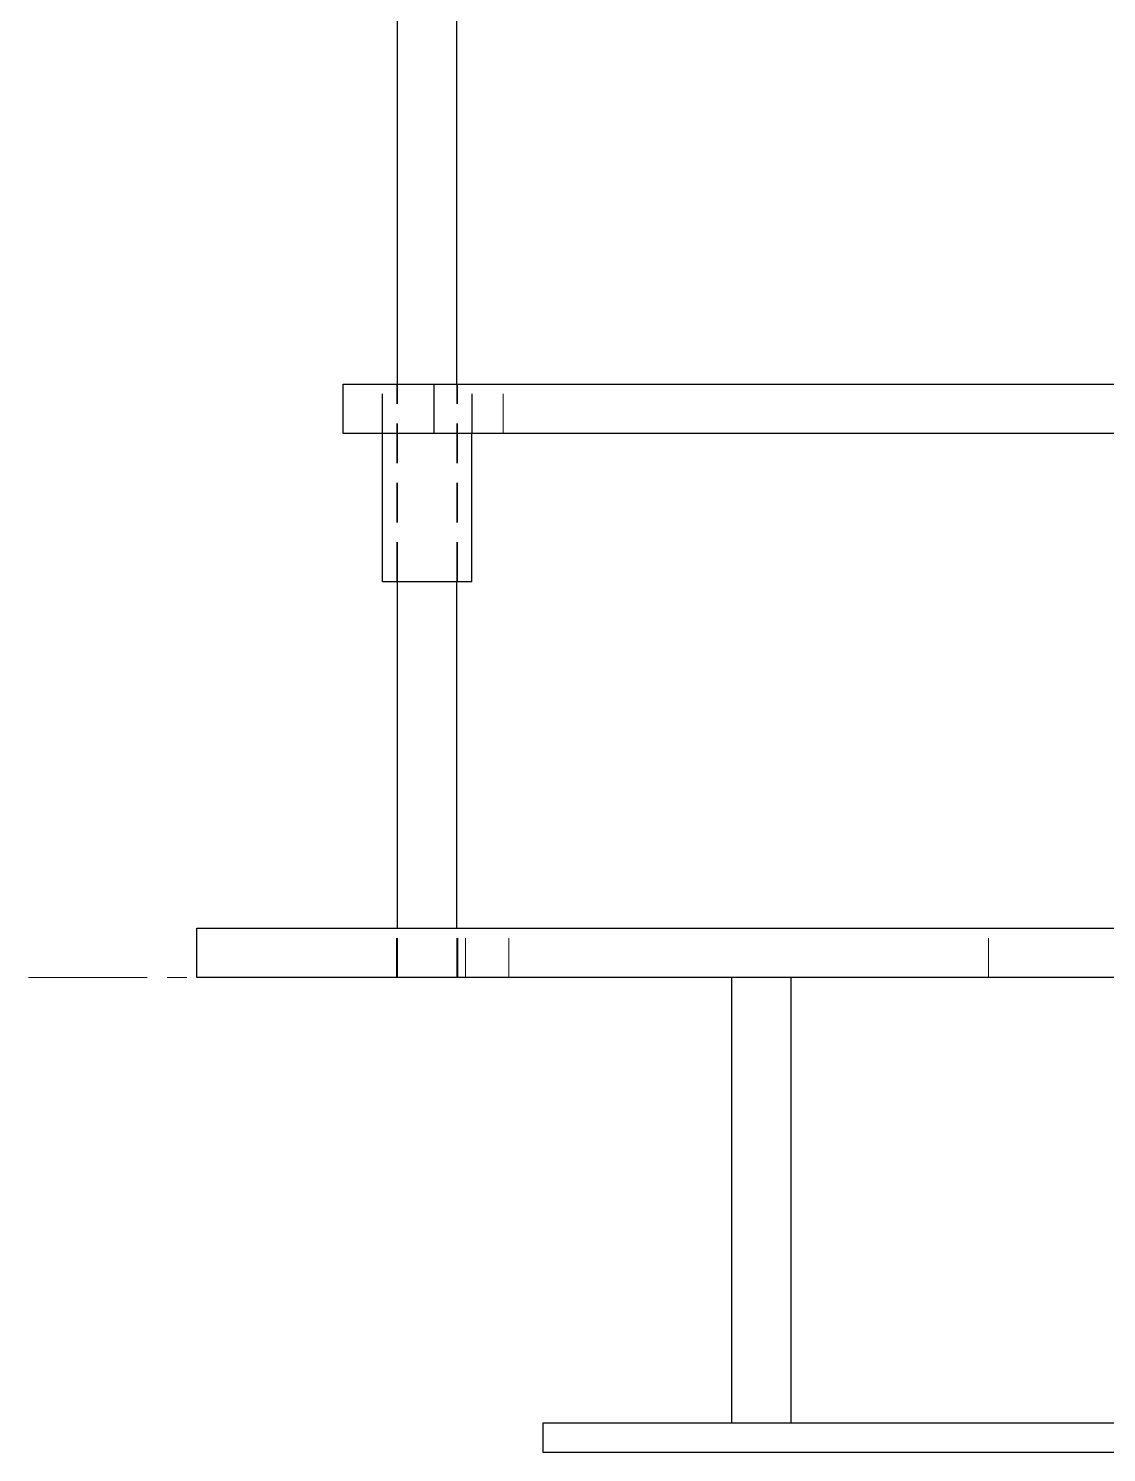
# Model space of a CAD drawing. Header units: millimetres. Extents: x 7 to 631, y -50 to 413.
# Drawn here: x 252 to 306.5, y 86 to 158 of the extents above; entities that cross this region are included whole.
import ezdxf

# ---------------------------------------------------------------- set-up
doc = ezdxf.new("R2010")
doc.units = ezdxf.units.MM
doc.linetypes.add('CENTER_STD', pattern=[9, 6, -1, 1, -1])
doc.linetypes.add('DASHED_STD', pattern=[3, 2, -1])
for name, color, linetype, lineweight in [('CENTER', 7, 'CENTER_STD', 13), ('HIDDEN', 7, 'DASHED_STD', 13), ('VISIBLE', 7, 'Continuous', 30)]:
    doc.layers.add(name, color=color, linetype=linetype, lineweight=lineweight)

msp = doc.modelspace()

# ---------------------------------------------------------------- linework, layer by layer
at = {"layer": 'CENTER'}
msp.add_line((252, 110), (404, 110), dxfattribs=at)
at = {"layer": 'HIDDEN'}
for points in [[(275.979275, 140), (275.55865, 140), (275.01154, 140), (274.3582, 140), (273.62281, 140), (272.832585, 140), (272.016775, 140), (271.20558, 140), (270.42902, 140), (269.715835, 140), (269.09243, 140), (268.58187, 140), (268.20306, 140), (267.970015, 140), (267.89136, 140)], [(274.41636, 140), (274.35932, 140), (274.191065, 140), (273.92003, 140), (273.5598, 140), (273.128445, 140), (272.647595, 140), (272.14136, 140), (271.635125, 140), (271.154275, 140), (270.72292, 140), (270.362695, 140), (270.091655, 140), (269.9234, 140), (269.86636, 140)], [(269.86636, 140), (269.880665, 140), (269.9234, 140), (269.994025, 140), (270.091655, 140), (270.215065, 140), (270.362695, 140), (270.532695, 140), (270.72292, 140), (270.93099, 140), (271.154275, 140), (271.389975, 140), (271.635125, 140), (271.88664, 140), (272.14136, 140)], [(269.86636, 137.5), (269.86636, 140)], [(272.14136, 140), (271.88944, 140), (271.64069, 140), (271.398235, 140), (271.165125, 140), (270.94429, 140), (270.73851, 140), (270.55037, 140), (270.38224, 140), (270.23623, 140), (270.11418, 140), (270.017625, 140), (269.947775, 140), (269.90551, 140), (269.89136, 140)], [(269.89136, 140), (269.947775, 140), (270.11418, 140), (270.38224, 140), (270.73851, 140), (271.165125, 140), (271.64069, 140), (272.14136, 140), (272.642035, 140), (273.1176, 140), (273.544215, 140), (273.90048, 140), (274.16854, 140), (274.33495, 140), (274.39136, 140)], [(269.89136, 137.5), (269.89136, 140)], [(273.66636, 140), (273.628125, 140), (273.51534, 140), (273.333655, 140), (273.092185, 140), (272.803035, 140), (272.480705, 140), (272.14136, 140), (271.802015, 140), (271.47969, 140), (271.19054, 140), (270.94907, 140), (270.767385, 140), (270.654595, 140), (270.61636, 140)], [(270.61636, 140), (270.62595, 140), (270.654595, 140), (270.70194, 140), (270.767385, 140), (270.850105, 140), (270.94907, 140), (271.063025, 140), (271.19054, 140), (271.330015, 140), (271.47969, 140), (271.637685, 140), (271.802015, 140), (271.970615, 140), (272.14136, 140)], [(270.61636, 130), (270.61636, 140)], [(270.64136, 130), (270.64136, 140)], [(272.14136, 140), (272.39608, 140), (272.647595, 140), (272.892745, 140), (273.128445, 140), (273.351735, 140), (273.5598, 140), (273.75003, 140), (273.92003, 140), (274.06766, 140), (274.191065, 140), (274.288695, 140), (274.35932, 140), (274.402055, 140), (274.41636, 140)], [(272.14136, 140), (272.312105, 140), (272.480705, 140), (272.645035, 140), (272.803035, 140), (272.95271, 140), (273.092185, 140), (273.2197, 140), (273.333655, 140), (273.432615, 140), (273.51534, 140), (273.580785, 140), (273.628125, 140), (273.656775, 140), (273.66636, 140)], [(274.39136, 140), (274.377215, 140), (274.33495, 140), (274.2651, 140), (274.16854, 140), (274.04649, 140), (273.90048, 140), (273.73235, 140), (273.544215, 140), (273.338435, 140), (273.1176, 140), (272.88449, 140), (272.642035, 140), (272.39328, 140), (272.14136, 140)], [(273.64136, 130), (273.64136, 140)], [(273.66636, 130), (273.66636, 140)], [(274.39136, 137.5), (274.39136, 140)], [(274.41636, 137.5), (274.41636, 140)], [(275.979275, 137.5), (275.979275, 140)], [(316.229185, 140), (275.979275, 140)], [(267.89136, 137.5), (267.970015, 137.5), (268.20306, 137.5), (268.58187, 137.5), (269.09243, 137.5), (269.715835, 137.5), (270.42902, 137.5), (271.20558, 137.5), (272.016775, 137.5), (272.832585, 137.5), (273.62281, 137.5), (274.3582, 137.5), (275.01154, 137.5), (275.55865, 137.5), (275.979275, 137.5)], [(272.14136, 137.5), (271.88664, 137.5), (271.635125, 137.5), (271.389975, 137.5), (271.154275, 137.5), (270.93099, 137.5), (270.72292, 137.5), (270.532695, 137.5), (270.362695, 137.5), (270.215065, 137.5), (270.091655, 137.5), (269.994025, 137.5), (269.9234, 137.5), (269.880665, 137.5), (269.86636, 137.5)], [(269.86636, 137.5), (269.9234, 137.5), (270.091655, 137.5), (270.362695, 137.5), (270.72292, 137.5), (271.154275, 137.5), (271.635125, 137.5), (272.14136, 137.5), (272.647595, 137.5), (273.128445, 137.5), (273.5598, 137.5), (273.92003, 137.5), (274.191065, 137.5), (274.35932, 137.5), (274.41636, 137.5)], [(274.41636, 137.5), (274.402055, 137.5), (274.35932, 137.5), (274.288695, 137.5), (274.191065, 137.5), (274.06766, 137.5), (273.92003, 137.5), (273.75003, 137.5), (273.5598, 137.5), (273.351735, 137.5), (273.128445, 137.5), (272.892745, 137.5), (272.647595, 137.5), (272.39608, 137.5), (272.14136, 137.5)], [(275.979275, 137.5), (316.229185, 137.5)], [(269.89136, 130), (269.90551, 130), (269.947775, 130), (270.017625, 130), (270.11418, 130), (270.23623, 130), (270.38224, 130), (270.55037, 130), (270.73851, 130), (270.94429, 130), (271.165125, 130), (271.398235, 130), (271.64069, 130), (271.88944, 130), (272.14136, 130)], [(272.14136, 130), (271.970615, 130), (271.802015, 130), (271.637685, 130), (271.47969, 130), (271.330015, 130), (271.19054, 130), (271.063025, 130), (270.94907, 130), (270.850105, 130), (270.767385, 130), (270.70194, 130), (270.654595, 130), (270.62595, 130), (270.61636, 130)], [(270.61636, 130), (270.654595, 130), (270.767385, 130), (270.94907, 130), (271.19054, 130), (271.47969, 130), (271.802015, 130), (272.14136, 130), (272.480705, 130), (272.803035, 130), (273.092185, 130), (273.333655, 130), (273.51534, 130), (273.628125, 130), (273.66636, 130)], [(273.66636, 130), (273.656775, 130), (273.628125, 130), (273.580785, 130), (273.51534, 130), (273.432615, 130), (273.333655, 130), (273.2197, 130), (273.092185, 130), (272.95271, 130), (272.803035, 130), (272.645035, 130), (272.480705, 130), (272.312105, 130), (272.14136, 130)], [(272.14136, 130), (272.39328, 130), (272.642035, 130), (272.88449, 130), (273.1176, 130), (273.338435, 130), (273.544215, 130), (273.73235, 130), (273.90048, 130), (274.04649, 130), (274.16854, 130), (274.2651, 130), (274.33495, 130), (274.377215, 130), (274.39136, 130)], [(328, 112.5), (320.4424, 112.5), (312.979835, 112.5), (305.706165, 112.5), (298.71285, 112.5), (292.087835, 112.5), (285.91444, 112.5), (280.27029, 112.5), (275.226375, 112.5), (270.846115, 112.5), (267.1846, 112.5), (264.287875, 112.5), (262.192365, 112.5), (260.924425, 112.5), (260.5, 112.5)], [(273.69136, 112.5), (273.6525, 112.5), (273.537865, 112.5), (273.3532, 112.5), (273.10777, 112.5), (272.81388, 112.5), (272.48627, 112.5), (272.14136, 112.5), (271.796455, 112.5), (271.46884, 112.5), (271.17495, 112.5), (270.929525, 112.5), (270.74486, 112.5), (270.630225, 112.5), (270.59136, 112.5)], [(270.59136, 112.5), (270.60111, 112.5), (270.630225, 112.5), (270.67834, 112.5), (270.74486, 112.5), (270.82894, 112.5), (270.929525, 112.5), (271.045345, 112.5), (271.17495, 112.5), (271.31671, 112.5), (271.46884, 112.5), (271.62943, 112.5), (271.796455, 112.5), (271.967815, 112.5), (272.14136, 112.5)], [(270.59136, 110), (270.59136, 112.5)], [(270.64136, 110), (270.64136, 112.5)], [(272.14136, 112.5), (272.314905, 112.5), (272.48627, 112.5), (272.653295, 112.5), (272.81388, 112.5), (272.96601, 112.5), (273.10777, 112.5), (273.237375, 112.5), (273.3532, 112.5), (273.453785, 112.5), (273.537865, 112.5), (273.60438, 112.5), (273.6525, 112.5), (273.681615, 112.5), (273.69136, 112.5)], [(273.64136, 110), (273.64136, 112.5)], [(273.69136, 110), (273.69136, 112.5)], [(276.27245, 112.5), (276.24487, 112.5), (276.163515, 112.5), (276.032465, 112.5), (275.85829, 112.5), (275.64972, 112.5), (275.417225, 112.5), (275.17245, 112.5), (274.927675, 112.5), (274.69518, 112.5), (274.48661, 112.5), (274.312435, 112.5), (274.181385, 112.5), (274.10003, 112.5), (274.07245, 112.5)], [(274.07245, 112.5), (274.079365, 112.5), (274.10003, 112.5), (274.13418, 112.5), (274.181385, 112.5), (274.241055, 112.5), (274.312435, 112.5), (274.394635, 112.5), (274.48661, 112.5), (274.587215, 112.5), (274.69518, 112.5), (274.809145, 112.5), (274.927675, 112.5), (275.04929, 112.5), (275.17245, 112.5)], [(274.07245, 110), (274.07245, 112.5)], [(275.17245, 112.5), (275.29561, 112.5), (275.417225, 112.5), (275.535755, 112.5), (275.64972, 112.5), (275.757685, 112.5), (275.85829, 112.5), (275.95027, 112.5), (276.032465, 112.5), (276.103845, 112.5), (276.163515, 112.5), (276.21072, 112.5), (276.24487, 112.5), (276.265535, 112.5), (276.27245, 112.5)], [(276.27245, 110), (276.27245, 112.5)], [(355.5, 112.5), (354.81052, 112.5), (352.776645, 112.5), (349.500365, 112.5), (345.14597, 112.5), (339.931805, 112.5), (334.119325, 112.5), (328, 112.5), (321.880675, 112.5), (316.068195, 112.5), (310.85403, 112.5), (306.499635, 112.5), (303.223355, 112.5), (301.18948, 112.5), (300.5, 112.5)], [(300.5, 112.5), (300.672915, 112.5), (301.18948, 112.5), (302.04321, 112.5), (303.223355, 112.5), (304.715085, 112.5), (306.499635, 112.5), (308.554565, 112.5), (310.85403, 112.5), (313.36912, 112.5), (316.068195, 112.5), (318.917325, 112.5), (321.880675, 112.5), (324.920975, 112.5), (328, 112.5)], [(300.5, 110), (300.5, 112.5)], [(260.5, 110), (260.924425, 110), (262.192365, 110), (264.287875, 110), (267.1846, 110), (270.846115, 110), (275.226375, 110), (280.27029, 110), (285.91444, 110), (292.087835, 110), (298.71285, 110), (305.706165, 110), (312.979835, 110), (320.4424, 110), (328, 110)], [(272.14136, 110), (271.967815, 110), (271.796455, 110), (271.62943, 110), (271.46884, 110), (271.31671, 110), (271.17495, 110), (271.045345, 110), (270.929525, 110), (270.82894, 110), (270.74486, 110), (270.67834, 110), (270.630225, 110), (270.60111, 110), (270.59136, 110)], [(270.59136, 110), (270.630225, 110), (270.74486, 110), (270.929525, 110), (271.17495, 110), (271.46884, 110), (271.796455, 110), (272.14136, 110), (272.48627, 110), (272.81388, 110), (273.10777, 110), (273.3532, 110), (273.537865, 110), (273.6525, 110), (273.69136, 110)], [(273.64136, 110), (273.603755, 110), (273.492815, 110), (273.31411, 110), (273.076595, 110), (272.792185, 110), (272.475145, 110), (272.14136, 110), (271.80758, 110), (271.490535, 110), (271.206125, 110), (270.968615, 110), (270.78991, 110), (270.67897, 110), (270.64136, 110)], [(270.64136, 110), (270.650795, 110), (270.67897, 110), (270.725535, 110), (270.78991, 110), (270.871275, 110), (270.968615, 110), (271.0807, 110), (271.206125, 110), (271.343315, 110), (271.490535, 110), (271.645945, 110), (271.80758, 110), (271.973415, 110), (272.14136, 110)], [(273.69136, 110), (273.681615, 110), (273.6525, 110), (273.60438, 110), (273.537865, 110), (273.453785, 110), (273.3532, 110), (273.237375, 110), (273.10777, 110), (272.96601, 110), (272.81388, 110), (272.653295, 110), (272.48627, 110), (272.314905, 110), (272.14136, 110)], [(272.14136, 110), (272.30931, 110), (272.475145, 110), (272.63678, 110), (272.792185, 110), (272.93941, 110), (273.076595, 110), (273.20202, 110), (273.31411, 110), (273.41145, 110), (273.492815, 110), (273.557185, 110), (273.603755, 110), (273.63193, 110), (273.64136, 110)], [(275.17245, 110), (275.04929, 110), (274.927675, 110), (274.809145, 110), (274.69518, 110), (274.587215, 110), (274.48661, 110), (274.394635, 110), (274.312435, 110), (274.241055, 110), (274.181385, 110), (274.13418, 110), (274.10003, 110), (274.079365, 110), (274.07245, 110)], [(274.07245, 110), (274.10003, 110), (274.181385, 110), (274.312435, 110), (274.48661, 110), (274.69518, 110), (274.927675, 110), (275.17245, 110), (275.417225, 110), (275.64972, 110), (275.85829, 110), (276.032465, 110), (276.163515, 110), (276.24487, 110), (276.27245, 110)], [(276.27245, 110), (276.265535, 110), (276.24487, 110), (276.21072, 110), (276.163515, 110), (276.103845, 110), (276.032465, 110), (275.95027, 110), (275.85829, 110), (275.757685, 110), (275.64972, 110), (275.535755, 110), (275.417225, 110), (275.29561, 110), (275.17245, 110)], [(289.028855, 110), (288.86091, 110), (288.695075, 110), (288.53344, 110), (288.37803, 110), (288.23081, 110), (288.09362, 110), (287.968195, 110), (287.85611, 110), (287.75877, 110), (287.677405, 110), (287.61303, 110), (287.566465, 110), (287.53829, 110), (287.528855, 110)], [(287.528855, 110), (287.566465, 110), (287.677405, 110), (287.85611, 110), (288.09362, 110), (288.37803, 110), (288.695075, 110), (289.028855, 110), (289.36264, 110), (289.67968, 110), (289.96409, 110), (290.201605, 110), (290.38031, 110), (290.49125, 110), (290.528855, 110)], [(290.528855, 110), (290.519425, 110), (290.49125, 110), (290.44468, 110), (290.38031, 110), (290.298945, 110), (290.201605, 110), (290.089515, 110), (289.96409, 110), (289.826905, 110), (289.67968, 110), (289.524275, 110), (289.36264, 110), (289.196805, 110), (289.028855, 110)], [(328, 110), (324.920975, 110), (321.880675, 110), (318.917325, 110), (316.068195, 110), (313.36912, 110), (310.85403, 110), (308.554565, 110), (306.499635, 110), (304.715085, 110), (303.223355, 110), (302.04321, 110), (301.18948, 110), (300.672915, 110), (300.5, 110)], [(300.5, 110), (301.18948, 110), (303.223355, 110), (306.499635, 110), (310.85403, 110), (316.068195, 110), (321.880675, 110), (328, 110), (334.119325, 110), (339.931805, 110), (345.14597, 110), (349.500365, 110), (352.776645, 110), (354.81052, 110), (355.5, 110)], [(328, 87.5), (322.401775, 87.5), (316.873955, 87.5), (311.486045, 87.5), (306.305815, 87.5), (301.398395, 87.5), (296.82551, 87.5), (292.64466, 87.5), (288.908425, 87.5), (285.66379, 87.5), (282.951555, 87.5), (280.805835, 87.5), (279.253605, 87.5), (278.31439, 87.5), (278, 87.5)], [(290.528855, 87.5), (290.49125, 87.5), (290.38031, 87.5), (290.201605, 87.5), (289.96409, 87.5), (289.67968, 87.5), (289.36264, 87.5), (289.028855, 87.5), (288.695075, 87.5), (288.37803, 87.5), (288.09362, 87.5), (287.85611, 87.5), (287.677405, 87.5), (287.566465, 87.5), (287.528855, 87.5)], [(287.528855, 87.5), (287.53829, 87.5), (287.566465, 87.5), (287.61303, 87.5), (287.677405, 87.5), (287.75877, 87.5), (287.85611, 87.5), (287.968195, 87.5), (288.09362, 87.5), (288.23081, 87.5), (288.37803, 87.5), (288.53344, 87.5), (288.695075, 87.5), (288.86091, 87.5), (289.028855, 87.5)], [(289.028855, 87.5), (289.196805, 87.5), (289.36264, 87.5), (289.524275, 87.5), (289.67968, 87.5), (289.826905, 87.5), (289.96409, 87.5), (290.089515, 87.5), (290.201605, 87.5), (290.298945, 87.5), (290.38031, 87.5), (290.44468, 87.5), (290.49125, 87.5), (290.519425, 87.5), (290.528855, 87.5)], [(278, 86), (278.31439, 86), (279.253605, 86), (280.805835, 86), (282.951555, 86), (285.66379, 86), (288.908425, 86), (292.64466, 86), (296.82551, 86), (301.398395, 86), (306.305815, 86), (311.486045, 86), (316.873955, 86), (322.401775, 86), (328, 86)]]:
    msp.add_lwpolyline(points, dxfattribs=at)
at = {"layer": 'VISIBLE'}
for points in [[(270.64136, 140), (270.64136, 212.5)], [(273.64136, 140), (273.64136, 212.5)], [(267.89136, 140), (267.92086, 140), (268.00894, 140), (268.15438, 140), (268.355165, 140), (268.608505, 140), (268.91088, 140), (269.2581, 140), (269.645345, 140), (270.06723, 140), (270.51791, 140), (270.991125, 140), (271.480305, 140), (271.97866, 140), (272.479275, 140)], [(267.89136, 137.5), (267.89136, 140)], [(272.479275, 140), (272.479275, 137.5)], [(272.479275, 140), (312, 140)], [(272.479275, 137.5), (271.97866, 137.5), (271.480305, 137.5), (270.991125, 137.5), (270.51791, 137.5), (270.06723, 137.5), (269.645345, 137.5), (269.2581, 137.5), (268.91088, 137.5), (268.608505, 137.5), (268.355165, 137.5), (268.15438, 137.5), (268.00894, 137.5), (267.92086, 137.5), (267.89136, 137.5)], [(269.89136, 130), (269.89136, 137.5)], [(312, 137.5), (272.479275, 137.5)], [(274.39136, 130), (274.39136, 137.5)], [(274.39136, 130), (274.33495, 130), (274.16854, 130), (273.90048, 130), (273.544215, 130), (273.1176, 130), (272.642035, 130), (272.14136, 130), (271.64069, 130), (271.165125, 130), (270.73851, 130), (270.38224, 130), (270.11418, 130), (269.947775, 130), (269.89136, 130)], [(270.64136, 112.5), (270.64136, 130)], [(273.64136, 112.5), (273.64136, 130)], [(260.5, 112.5), (262.192365, 112.5), (267.1846, 112.5), (275.226375, 112.5), (285.91444, 112.5), (298.71285, 112.5), (312.979835, 112.5), (328, 112.5), (343.020165, 112.5), (357.28715, 112.5), (370.08556, 112.5), (380.773625, 112.5), (388.8154, 112.5), (393.807635, 112.5), (395.5, 112.5)], [(260.5, 110), (260.5, 112.5)], [(395.5, 110), (393.807635, 110), (388.8154, 110), (380.773625, 110), (370.08556, 110), (357.28715, 110), (343.020165, 110), (328, 110), (312.979835, 110), (298.71285, 110), (285.91444, 110), (275.226375, 110), (267.1846, 110), (262.192365, 110), (260.5, 110)], [(287.528855, 87.5), (287.528855, 110)], [(290.528855, 87.5), (290.528855, 110)], [(278, 87.5), (279.253605, 87.5), (282.951555, 87.5), (288.908425, 87.5), (296.82551, 87.5), (306.305815, 87.5), (316.873955, 87.5), (328, 87.5), (339.126045, 87.5), (349.694185, 87.5), (359.17449, 87.5), (367.091575, 87.5), (373.048445, 87.5), (376.746395, 87.5), (378, 87.5)], [(278, 86), (278, 87.5)], [(378, 86), (376.746395, 86), (373.048445, 86), (367.091575, 86), (359.17449, 86), (349.694185, 86), (339.126045, 86), (328, 86), (316.873955, 86), (306.305815, 86), (296.82551, 86), (288.908425, 86), (282.951555, 86), (279.253605, 86), (278, 86)]]:
    msp.add_lwpolyline(points, dxfattribs=at)

doc.saveas('drawing.dxf')
